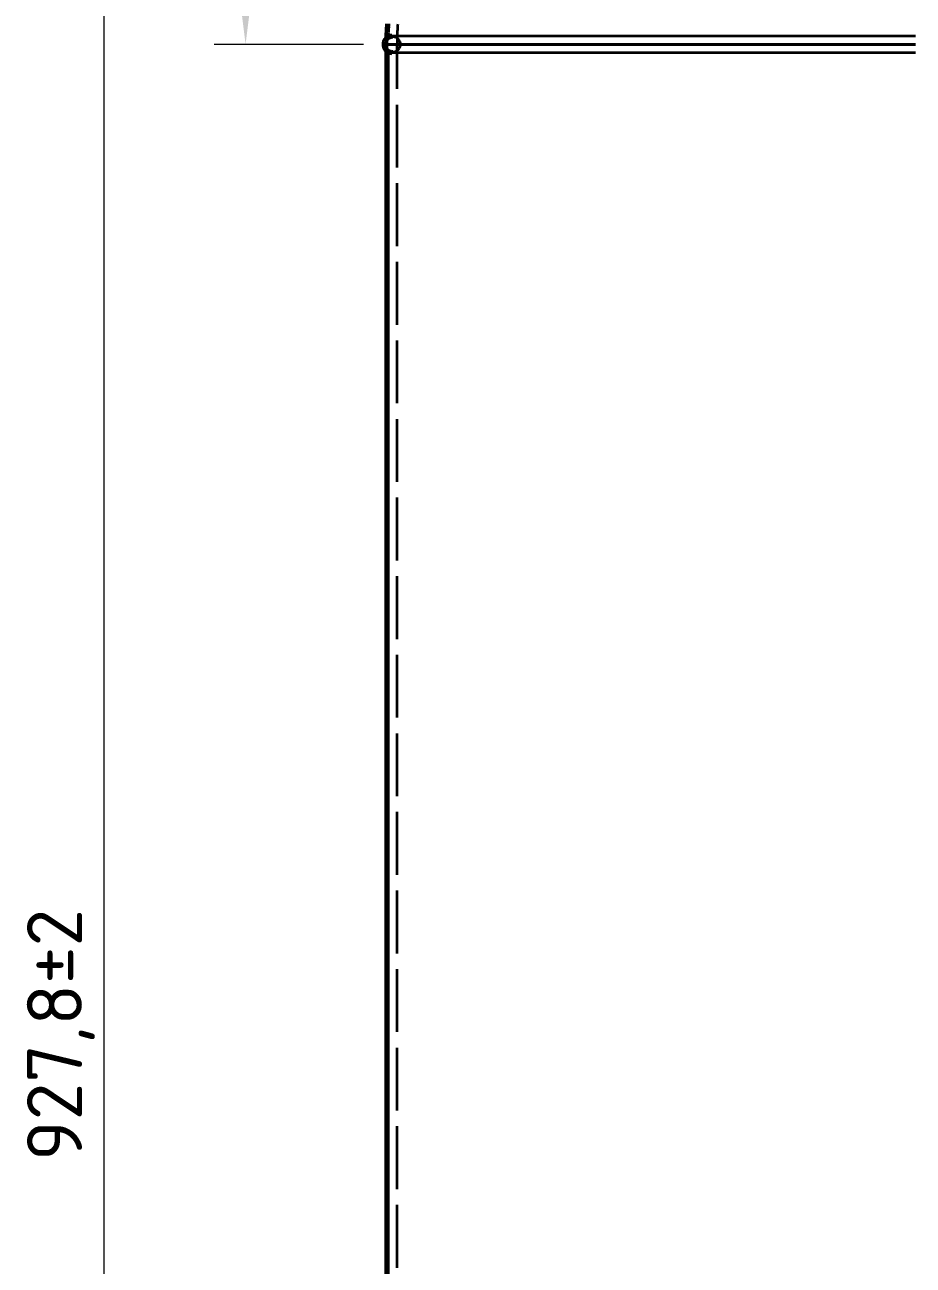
# Model space of a CAD drawing. Header units: millimetres. Extents: x 0 to 594, y 0 to 420.
# Drawn here: x 60.7 to 117.2, y 230.3 to 309.3 of the extents above; entities that cross this region are included whole.
import ezdxf

# ---------------------------------------------------------------- set-up
doc = ezdxf.new("R2010")
doc.units = ezdxf.units.MM
doc.linetypes.add('IRAM-E-TRAZOS', pattern=[5, 4, -1])
for name, color, linetype, lineweight in [('01-VISIBLE', 7, 'CONTINUOUS', 70), ('02-OCULTA', 4, 'IRAM-E-TRAZOS', 35), ('04-COTA', 3, 'CONTINUOUS', 18)]:
    doc.layers.add(name, color=color, linetype=linetype, lineweight=lineweight)
doc.styles.add('ISO3098', font='isocpeur.ttf')
doc.dimstyles.new('FLAMA-IRAM', dxfattribs={"dimtxt": 3.5, "dimasz": 3.5, "dimexe": 2, "dimexo": 1.5, "dimgap": 1, "dimtad": 1, "dimdec": 1, "dimtxsty": 'ISO3098', "dimblk": 'IRAM_FLECHA', "dimblk1": 'IRAM_FLECHA', "dimblk2": 'IRAM_FLECHA', "dimcen": 2.5, "dimclrd": 3, "dimclre": 3, "dimclrt": 3, "dimazin": 3, "dimtfac": 1, "dimtmove": 0, "dimatfit": 3, "dimlwd": 18, "dimlwe": 18})

# ---------------------------------------------------------------- blocks, each defined once
blk = doc.blocks.new('IRAM_FLECHA')
blk.add_solid([(0, 0), (-1, 0.125), (-1, -0.125)])

msp = doc.modelspace()

# ---------------------------------------------------------------- linework, layer by layer
at = {"layer": '01-VISIBLE'}
msp.add_line((83.75, 175.584), (83.75, 307.624), dxfattribs=at)
for points in [[(83.755, 308.428), (83.758, 308.518), (83.761, 308.609), (83.765, 308.7), (83.769, 308.79), (83.774, 308.881), (83.779, 308.971), (83.785, 309.062), (83.792, 309.152), (83.799, 309.243), (83.807, 309.333)], [(84.07, 308.536), (83.99, 308.53), (83.912, 308.511), (83.838, 308.48), (83.769, 308.438), (83.708, 308.386), (83.656, 308.325), (83.614, 308.256), (83.583, 308.182), (83.564, 308.104), (83.558, 308.024)], [(83.558, 308.024), (83.564, 307.944), (83.583, 307.866), (83.614, 307.791), (83.656, 307.723), (83.708, 307.662), (83.769, 307.61), (83.838, 307.568), (83.912, 307.537), (83.99, 307.518), (84.07, 307.512)]]:
    msp.add_lwpolyline(points, dxfattribs=at)
at = {"layer": '02-OCULTA'}
for p, q in [((83.75, 307.624), (83.75, 308.024)), ((84.39, 175.184), (84.39, 308.024))]:
    msp.add_line(p, q, dxfattribs=at)
for points in [[(84.433, 309.317), (84.424, 309.225), (84.417, 309.133), (84.411, 309.041), (84.406, 308.948), (84.402, 308.856), (84.399, 308.764), (84.396, 308.671), (84.395, 308.579), (84.393, 308.486), (84.392, 308.394), (84.392, 308.301), (84.391, 308.209), (84.391, 308.116), (84.39, 308.024)], [(83.75, 308.024), (83.75, 308.091), (83.75, 308.158), (83.751, 308.226), (83.752, 308.293), (83.753, 308.36), (83.755, 308.428)], [(117.35, 308.024), (117.175, 308.024), (117, 308.024), (116.825, 308.024), (116.65, 308.024), (116.475, 308.024), (116.3, 308.024), (116.125, 308.024), (115.95, 308.024), (115.775, 308.024), (115.6, 308.024), (115.425, 308.024), (115.25, 308.024), (115.075, 308.024), (114.9, 308.024), (114.725, 308.024), (114.55, 308.024), (114.375, 308.024), (114.2, 308.024), (114.025, 308.024), (113.85, 308.024), (113.675, 308.024), (113.5, 308.024), (113.325, 308.024), (113.15, 308.024), (112.975, 308.024), (112.8, 308.024), (112.625, 308.024), (112.45, 308.024), (112.275, 308.024), (112.1, 308.024), (111.925, 308.024), (111.75, 308.024), (111.575, 308.024), (111.4, 308.024), (111.225, 308.024), (111.05, 308.024), (110.875, 308.024), (110.7, 308.024), (110.525, 308.024), (110.35, 308.024), (110.175, 308.024), (110, 308.024), (109.825, 308.024), (109.65, 308.024), (109.475, 308.024), (109.3, 308.024), (109.125, 308.024), (108.95, 308.024), (108.775, 308.024), (108.6, 308.024), (108.425, 308.024), (108.25, 308.024), (108.075, 308.024), (107.9, 308.024), (107.725, 308.024), (107.55, 308.024), (107.375, 308.024), (107.2, 308.024), (107.025, 308.024), (106.85, 308.024), (106.675, 308.024), (106.5, 308.024), (106.325, 308.024), (106.15, 308.024), (105.975, 308.024), (105.8, 308.024), (105.625, 308.024), (105.45, 308.024), (105.275, 308.024), (105.1, 308.024), (104.925, 308.024), (104.75, 308.024), (104.575, 308.024), (104.4, 308.024), (104.225, 308.024), (104.05, 308.024), (103.875, 308.024), (103.7, 308.024), (103.525, 308.024), (103.35, 308.024), (103.175, 308.024), (103, 308.024), (102.825, 308.024), (102.65, 308.024), (102.475, 308.024), (102.3, 308.024), (102.125, 308.024), (101.95, 308.024), (101.775, 308.024), (101.6, 308.024), (101.425, 308.024), (101.25, 308.024), (101.075, 308.024), (100.9, 308.024), (100.725, 308.024), (100.55, 308.024), (100.375, 308.024), (100.2, 308.024), (100.025, 308.024), (99.85, 308.024), (99.675, 308.024), (99.5, 308.024), (99.325, 308.024), (99.15, 308.024), (98.975, 308.024), (98.8, 308.024), (98.625, 308.024), (98.45, 308.024), (98.275, 308.024), (98.1, 308.024), (97.925, 308.024), (97.75, 308.024), (97.575, 308.024), (97.4, 308.024), (97.225, 308.024), (97.05, 308.024), (96.875, 308.024), (96.7, 308.024), (96.525, 308.024), (96.35, 308.024), (96.175, 308.024), (96, 308.024), (95.825, 308.024), (95.65, 308.024), (95.475, 308.024), (95.3, 308.024), (95.125, 308.024), (94.95, 308.024), (94.775, 308.024), (94.6, 308.024), (94.425, 308.024), (94.25, 308.024), (94.075, 308.024), (93.9, 308.024), (93.725, 308.024), (93.55, 308.024), (93.375, 308.024), (93.2, 308.024), (93.025, 308.024), (92.85, 308.024), (92.675, 308.024), (92.5, 308.024), (92.325, 308.024), (92.15, 308.024), (91.975, 308.024), (91.8, 308.024), (91.625, 308.024), (91.45, 308.024), (91.275, 308.024), (91.1, 308.024), (90.925, 308.024), (90.75, 308.024), (90.575, 308.024), (90.4, 308.024), (90.225, 308.024), (90.05, 308.024), (89.875, 308.024), (89.7, 308.024), (89.525, 308.024), (89.35, 308.024), (89.175, 308.024), (89, 308.024), (88.825, 308.024), (88.65, 308.024), (88.475, 308.024), (88.3, 308.024), (88.125, 308.024), (87.95, 308.024), (87.775, 308.024), (87.6, 308.024), (87.425, 308.024), (87.25, 308.024), (87.075, 308.024), (86.9, 308.024), (86.725, 308.024), (86.55, 308.024), (86.375, 308.024), (86.2, 308.024), (86.025, 308.024), (85.85, 308.024), (85.675, 308.024), (85.5, 308.024), (85.325, 308.024), (85.15, 308.024), (84.975, 308.024), (84.8, 308.024), (84.625, 308.024), (84.45, 308.024), (84.275, 308.024), (84.1, 308.024), (83.925, 308.024), (83.75, 308.024)], [(83.75, 308.024), (83.925, 308.024), (84.1, 308.024), (84.275, 308.024), (84.45, 308.024), (84.625, 308.024), (84.8, 308.024), (84.975, 308.024), (85.15, 308.024), (85.325, 308.024), (85.5, 308.024), (85.675, 308.024), (85.85, 308.024), (86.025, 308.024), (86.2, 308.024), (86.375, 308.024), (86.55, 308.024), (86.725, 308.024), (86.9, 308.024), (87.075, 308.024), (87.25, 308.024), (87.425, 308.024), (87.6, 308.024), (87.775, 308.024), (87.95, 308.024), (88.125, 308.024), (88.3, 308.024), (88.475, 308.024), (88.65, 308.024), (88.825, 308.024), (89, 308.024), (89.175, 308.024), (89.35, 308.024), (89.525, 308.024), (89.7, 308.024), (89.875, 308.024), (90.05, 308.024), (90.225, 308.024), (90.4, 308.024), (90.575, 308.024), (90.75, 308.024), (90.925, 308.024), (91.1, 308.024), (91.275, 308.024), (91.45, 308.024), (91.625, 308.024), (91.8, 308.024), (91.975, 308.024), (92.15, 308.024), (92.325, 308.024), (92.5, 308.024), (92.675, 308.024), (92.85, 308.024), (93.025, 308.024), (93.2, 308.024), (93.375, 308.024), (93.55, 308.024), (93.725, 308.024), (93.9, 308.024), (94.075, 308.024), (94.25, 308.024), (94.425, 308.024), (94.6, 308.024), (94.775, 308.024), (94.95, 308.024), (95.125, 308.024), (95.3, 308.024), (95.475, 308.024), (95.65, 308.024), (95.825, 308.024), (96, 308.024), (96.175, 308.024), (96.35, 308.024), (96.525, 308.024), (96.7, 308.024), (96.875, 308.024), (97.05, 308.024), (97.225, 308.024), (97.4, 308.024), (97.575, 308.024), (97.75, 308.024), (97.925, 308.024), (98.1, 308.024), (98.275, 308.024), (98.45, 308.024), (98.625, 308.024), (98.8, 308.024), (98.975, 308.024), (99.15, 308.024), (99.325, 308.024), (99.5, 308.024), (99.675, 308.024), (99.85, 308.024), (100.025, 308.024), (100.2, 308.024), (100.375, 308.024), (100.55, 308.024), (100.725, 308.024), (100.9, 308.024), (101.075, 308.024), (101.25, 308.024), (101.425, 308.024), (101.6, 308.024), (101.775, 308.024), (101.95, 308.024), (102.125, 308.024), (102.3, 308.024), (102.475, 308.024), (102.65, 308.024), (102.825, 308.024), (103, 308.024), (103.175, 308.024), (103.35, 308.024), (103.525, 308.024), (103.7, 308.024), (103.875, 308.024), (104.05, 308.024), (104.225, 308.024), (104.4, 308.024), (104.575, 308.024), (104.75, 308.024), (104.925, 308.024), (105.1, 308.024), (105.275, 308.024), (105.45, 308.024), (105.625, 308.024), (105.8, 308.024), (105.975, 308.024), (106.15, 308.024), (106.325, 308.024), (106.5, 308.024), (106.675, 308.024), (106.85, 308.024), (107.025, 308.024), (107.2, 308.024), (107.375, 308.024), (107.55, 308.024), (107.725, 308.024), (107.9, 308.024), (108.075, 308.024), (108.25, 308.024), (108.425, 308.024), (108.6, 308.024), (108.775, 308.024), (108.95, 308.024), (109.125, 308.024), (109.3, 308.024), (109.475, 308.024), (109.65, 308.024), (109.825, 308.024), (110, 308.024), (110.175, 308.024), (110.35, 308.024), (110.525, 308.024), (110.7, 308.024), (110.875, 308.024), (111.05, 308.024), (111.225, 308.024), (111.4, 308.024), (111.575, 308.024), (111.75, 308.024), (111.925, 308.024), (112.1, 308.024), (112.275, 308.024), (112.45, 308.024), (112.625, 308.024), (112.8, 308.024), (112.975, 308.024), (113.15, 308.024), (113.325, 308.024), (113.5, 308.024), (113.675, 308.024), (113.85, 308.024), (114.025, 308.024), (114.2, 308.024), (114.375, 308.024), (114.55, 308.024), (114.725, 308.024), (114.9, 308.024), (115.075, 308.024), (115.25, 308.024), (115.425, 308.024), (115.6, 308.024), (115.775, 308.024), (115.95, 308.024), (116.125, 308.024), (116.3, 308.024), (116.475, 308.024), (116.65, 308.024), (116.825, 308.024), (117, 308.024), (117.175, 308.024), (117.35, 308.024)], [(117.35, 308.024), (117.175, 308.024), (117, 308.024), (116.825, 308.024), (116.65, 308.024), (116.475, 308.024), (116.3, 308.024), (116.125, 308.024), (115.95, 308.024), (115.775, 308.024), (115.6, 308.024), (115.425, 308.024), (115.25, 308.024), (115.075, 308.024), (114.9, 308.024), (114.725, 308.024), (114.55, 308.024), (114.375, 308.024), (114.2, 308.024), (114.025, 308.024), (113.85, 308.024), (113.675, 308.024), (113.5, 308.024), (113.325, 308.024), (113.15, 308.024), (112.975, 308.024), (112.8, 308.024), (112.625, 308.024), (112.45, 308.024), (112.275, 308.024), (112.1, 308.024), (111.925, 308.024), (111.75, 308.024), (111.575, 308.024), (111.4, 308.024), (111.225, 308.024), (111.05, 308.024), (110.875, 308.024), (110.7, 308.024), (110.525, 308.024), (110.35, 308.024), (110.175, 308.024), (110, 308.024), (109.825, 308.024), (109.65, 308.024), (109.475, 308.024), (109.3, 308.024), (109.125, 308.024), (108.95, 308.024), (108.775, 308.024), (108.6, 308.024), (108.425, 308.024), (108.25, 308.024), (108.075, 308.024), (107.9, 308.024), (107.725, 308.024), (107.55, 308.024), (107.375, 308.024), (107.2, 308.024), (107.025, 308.024), (106.85, 308.024), (106.675, 308.024), (106.5, 308.024), (106.325, 308.024), (106.15, 308.024), (105.975, 308.024), (105.8, 308.024), (105.625, 308.024), (105.45, 308.024), (105.275, 308.024), (105.1, 308.024), (104.925, 308.024), (104.75, 308.024), (104.575, 308.024), (104.4, 308.024), (104.225, 308.024), (104.05, 308.024), (103.875, 308.024), (103.7, 308.024), (103.525, 308.024), (103.35, 308.024), (103.175, 308.024), (103, 308.024), (102.825, 308.024), (102.65, 308.024), (102.475, 308.024), (102.3, 308.024), (102.125, 308.024), (101.95, 308.024), (101.775, 308.024), (101.6, 308.024), (101.425, 308.024), (101.25, 308.024), (101.075, 308.024), (100.9, 308.024), (100.725, 308.024), (100.55, 308.024), (100.375, 308.024), (100.2, 308.024), (100.025, 308.024), (99.85, 308.024), (99.675, 308.024), (99.5, 308.024), (99.325, 308.024), (99.15, 308.024), (98.975, 308.024), (98.8, 308.024), (98.625, 308.024), (98.45, 308.024), (98.275, 308.024), (98.1, 308.024), (97.925, 308.024), (97.75, 308.024), (97.575, 308.024), (97.4, 308.024), (97.225, 308.024), (97.05, 308.024), (96.875, 308.024), (96.7, 308.024), (96.525, 308.024), (96.35, 308.024), (96.175, 308.024), (96, 308.024), (95.825, 308.024), (95.65, 308.024), (95.475, 308.024), (95.3, 308.024), (95.125, 308.024), (94.95, 308.024), (94.775, 308.024), (94.6, 308.024), (94.425, 308.024), (94.25, 308.024), (94.075, 308.024), (93.9, 308.024), (93.725, 308.024), (93.55, 308.024), (93.375, 308.024), (93.2, 308.024), (93.025, 308.024), (92.85, 308.024), (92.675, 308.024), (92.5, 308.024), (92.325, 308.024), (92.15, 308.024), (91.975, 308.024), (91.8, 308.024), (91.625, 308.024), (91.45, 308.024), (91.275, 308.024), (91.1, 308.024), (90.925, 308.024), (90.75, 308.024), (90.575, 308.024), (90.4, 308.024), (90.225, 308.024), (90.05, 308.024), (89.875, 308.024), (89.7, 308.024), (89.525, 308.024), (89.35, 308.024), (89.175, 308.024), (89, 308.024), (88.825, 308.024), (88.65, 308.024), (88.475, 308.024), (88.3, 308.024), (88.125, 308.024), (87.95, 308.024), (87.775, 308.024), (87.6, 308.024), (87.425, 308.024), (87.25, 308.024), (87.075, 308.024), (86.9, 308.024), (86.725, 308.024), (86.55, 308.024), (86.375, 308.024), (86.2, 308.024), (86.025, 308.024), (85.85, 308.024), (85.675, 308.024), (85.5, 308.024), (85.325, 308.024), (85.15, 308.024), (84.975, 308.024), (84.8, 308.024), (84.625, 308.024), (84.45, 308.024), (84.275, 308.024), (84.1, 308.024), (83.925, 308.024), (83.75, 308.024)], [(83.75, 308.024), (83.925, 308.024), (84.1, 308.024), (84.275, 308.024), (84.45, 308.024), (84.625, 308.024), (84.8, 308.024), (84.975, 308.024), (85.15, 308.024), (85.325, 308.024), (85.5, 308.024), (85.675, 308.024), (85.85, 308.024), (86.025, 308.024), (86.2, 308.024), (86.375, 308.024), (86.55, 308.024), (86.725, 308.024), (86.9, 308.024), (87.075, 308.024), (87.25, 308.024), (87.425, 308.024), (87.6, 308.024), (87.775, 308.024), (87.95, 308.024), (88.125, 308.024), (88.3, 308.024), (88.475, 308.024), (88.65, 308.024), (88.825, 308.024), (89, 308.024), (89.175, 308.024), (89.35, 308.024), (89.525, 308.024), (89.7, 308.024), (89.875, 308.024), (90.05, 308.024), (90.225, 308.024), (90.4, 308.024), (90.575, 308.024), (90.75, 308.024), (90.925, 308.024), (91.1, 308.024), (91.275, 308.024), (91.45, 308.024), (91.625, 308.024), (91.8, 308.024), (91.975, 308.024), (92.15, 308.024), (92.325, 308.024), (92.5, 308.024), (92.675, 308.024), (92.85, 308.024), (93.025, 308.024), (93.2, 308.024), (93.375, 308.024), (93.55, 308.024), (93.725, 308.024), (93.9, 308.024), (94.075, 308.024), (94.25, 308.024), (94.425, 308.024), (94.6, 308.024), (94.775, 308.024), (94.95, 308.024), (95.125, 308.024), (95.3, 308.024), (95.475, 308.024), (95.65, 308.024), (95.825, 308.024), (96, 308.024), (96.175, 308.024), (96.35, 308.024), (96.525, 308.024), (96.7, 308.024), (96.875, 308.024), (97.05, 308.024), (97.225, 308.024), (97.4, 308.024), (97.575, 308.024), (97.75, 308.024), (97.925, 308.024), (98.1, 308.024), (98.275, 308.024), (98.45, 308.024), (98.625, 308.024), (98.8, 308.024), (98.975, 308.024), (99.15, 308.024), (99.325, 308.024), (99.5, 308.024), (99.675, 308.024), (99.85, 308.024), (100.025, 308.024), (100.2, 308.024), (100.375, 308.024), (100.55, 308.024), (100.725, 308.024), (100.9, 308.024), (101.075, 308.024), (101.25, 308.024), (101.425, 308.024), (101.6, 308.024), (101.775, 308.024), (101.95, 308.024), (102.125, 308.024), (102.3, 308.024), (102.475, 308.024), (102.65, 308.024), (102.825, 308.024), (103, 308.024), (103.175, 308.024), (103.35, 308.024), (103.525, 308.024), (103.7, 308.024), (103.875, 308.024), (104.05, 308.024), (104.225, 308.024), (104.4, 308.024), (104.575, 308.024), (104.75, 308.024), (104.925, 308.024), (105.1, 308.024), (105.275, 308.024), (105.45, 308.024), (105.625, 308.024), (105.8, 308.024), (105.975, 308.024), (106.15, 308.024), (106.325, 308.024), (106.5, 308.024), (106.675, 308.024), (106.85, 308.024), (107.025, 308.024), (107.2, 308.024), (107.375, 308.024), (107.55, 308.024), (107.725, 308.024), (107.9, 308.024), (108.075, 308.024), (108.25, 308.024), (108.425, 308.024), (108.6, 308.024), (108.775, 308.024), (108.95, 308.024), (109.125, 308.024), (109.3, 308.024), (109.475, 308.024), (109.65, 308.024), (109.825, 308.024), (110, 308.024), (110.175, 308.024), (110.35, 308.024), (110.525, 308.024), (110.7, 308.024), (110.875, 308.024), (111.05, 308.024), (111.225, 308.024), (111.4, 308.024), (111.575, 308.024), (111.75, 308.024), (111.925, 308.024), (112.1, 308.024), (112.275, 308.024), (112.45, 308.024), (112.625, 308.024), (112.8, 308.024), (112.975, 308.024), (113.15, 308.024), (113.325, 308.024), (113.5, 308.024), (113.675, 308.024), (113.85, 308.024), (114.025, 308.024), (114.2, 308.024), (114.375, 308.024), (114.55, 308.024), (114.725, 308.024), (114.9, 308.024), (115.075, 308.024), (115.25, 308.024), (115.425, 308.024), (115.6, 308.024), (115.775, 308.024), (115.95, 308.024), (116.125, 308.024), (116.3, 308.024), (116.475, 308.024), (116.65, 308.024), (116.825, 308.024), (117, 308.024), (117.175, 308.024), (117.35, 308.024)], [(117.363, 308.536), (117.189, 308.536), (117.016, 308.536), (116.843, 308.536), (116.669, 308.536), (116.496, 308.536), (116.322, 308.536), (116.149, 308.536), (115.976, 308.536), (115.802, 308.536), (115.629, 308.536), (115.455, 308.536), (115.282, 308.536), (115.109, 308.536), (114.935, 308.536), (114.762, 308.536), (114.588, 308.536), (114.415, 308.536), (114.242, 308.536), (114.068, 308.536), (113.895, 308.536), (113.721, 308.536), (113.548, 308.536), (113.375, 308.536), (113.201, 308.536), (113.028, 308.536), (112.854, 308.536), (112.681, 308.536), (112.508, 308.536), (112.334, 308.536), (112.161, 308.536), (111.987, 308.536), (111.814, 308.536), (111.641, 308.536), (111.467, 308.536), (111.294, 308.536), (111.12, 308.536), (110.947, 308.536), (110.774, 308.536), (110.6, 308.536), (110.427, 308.536), (110.253, 308.536), (110.08, 308.536), (109.907, 308.536), (109.733, 308.536), (109.56, 308.536), (109.386, 308.536), (109.213, 308.536), (109.04, 308.536), (108.866, 308.536), (108.693, 308.536), (108.519, 308.536), (108.346, 308.536), (108.173, 308.536), (107.999, 308.536), (107.826, 308.536), (107.652, 308.536), (107.479, 308.536), (107.306, 308.536), (107.132, 308.536), (106.959, 308.536), (106.785, 308.536), (106.612, 308.536), (106.439, 308.536), (106.265, 308.536), (106.092, 308.536), (105.918, 308.536), (105.745, 308.536), (105.572, 308.536), (105.398, 308.536), (105.225, 308.536), (105.051, 308.536), (104.878, 308.536), (104.705, 308.536), (104.531, 308.536), (104.358, 308.536), (104.184, 308.536), (104.011, 308.536), (103.838, 308.536), (103.664, 308.536), (103.491, 308.536), (103.317, 308.536), (103.144, 308.536), (102.971, 308.536), (102.797, 308.536), (102.624, 308.536), (102.45, 308.536), (102.277, 308.536), (102.104, 308.536), (101.93, 308.536), (101.757, 308.536), (101.583, 308.536), (101.41, 308.536), (101.237, 308.536), (101.063, 308.536), (100.89, 308.536), (100.716, 308.536), (100.543, 308.536), (100.37, 308.536), (100.196, 308.536), (100.023, 308.536), (99.849, 308.536), (99.676, 308.536), (99.503, 308.536), (99.329, 308.536), (99.156, 308.536), (98.982, 308.536), (98.809, 308.536), (98.636, 308.536), (98.462, 308.536), (98.289, 308.536), (98.115, 308.536), (97.942, 308.536), (97.769, 308.536), (97.595, 308.536), (97.422, 308.536), (97.248, 308.536), (97.075, 308.536), (96.902, 308.536), (96.728, 308.536), (96.555, 308.536), (96.381, 308.536), (96.208, 308.536), (96.035, 308.536), (95.861, 308.536), (95.688, 308.536), (95.514, 308.536), (95.341, 308.536), (95.168, 308.536), (94.994, 308.536), (94.821, 308.536), (94.647, 308.536), (94.474, 308.536), (94.301, 308.536), (94.127, 308.536), (93.954, 308.536), (93.78, 308.536), (93.607, 308.536), (93.434, 308.536), (93.26, 308.536), (93.087, 308.536), (92.913, 308.536), (92.74, 308.536), (92.567, 308.536), (92.393, 308.536), (92.22, 308.536), (92.046, 308.536), (91.873, 308.536), (91.7, 308.536), (91.526, 308.536), (91.353, 308.536), (91.179, 308.536), (91.006, 308.536), (90.833, 308.536), (90.659, 308.536), (90.486, 308.536), (90.312, 308.536), (90.139, 308.536), (89.966, 308.536), (89.792, 308.536), (89.619, 308.536), (89.445, 308.536), (89.272, 308.536), (89.099, 308.536), (88.925, 308.536), (88.752, 308.536), (88.578, 308.536), (88.405, 308.536), (88.232, 308.536), (88.058, 308.536), (87.885, 308.536), (87.711, 308.536), (87.538, 308.536), (87.365, 308.536), (87.191, 308.536), (87.018, 308.536), (86.844, 308.536), (86.671, 308.536), (86.498, 308.536), (86.324, 308.536), (86.151, 308.536), (85.977, 308.536), (85.804, 308.536), (85.631, 308.536), (85.457, 308.536), (85.284, 308.536), (85.11, 308.536), (84.937, 308.536), (84.764, 308.536), (84.59, 308.536), (84.417, 308.536), (84.243, 308.536), (84.07, 308.536)], [(117.363, 308.536), (117.189, 308.536), (117.016, 308.536), (116.843, 308.536), (116.669, 308.536), (116.496, 308.536), (116.322, 308.536), (116.149, 308.536), (115.976, 308.536), (115.802, 308.536), (115.629, 308.536), (115.455, 308.536), (115.282, 308.536), (115.109, 308.536), (114.935, 308.536), (114.762, 308.536), (114.588, 308.536), (114.415, 308.536), (114.242, 308.536), (114.068, 308.536), (113.895, 308.536), (113.721, 308.536), (113.548, 308.536), (113.375, 308.536), (113.201, 308.536), (113.028, 308.536), (112.854, 308.536), (112.681, 308.536), (112.508, 308.536), (112.334, 308.536), (112.161, 308.536), (111.987, 308.536), (111.814, 308.536), (111.641, 308.536), (111.467, 308.536), (111.294, 308.536), (111.12, 308.536), (110.947, 308.536), (110.774, 308.536), (110.6, 308.536), (110.427, 308.536), (110.253, 308.536), (110.08, 308.536), (109.907, 308.536), (109.733, 308.536), (109.56, 308.536), (109.386, 308.536), (109.213, 308.536), (109.04, 308.536), (108.866, 308.536), (108.693, 308.536), (108.519, 308.536), (108.346, 308.536), (108.173, 308.536), (107.999, 308.536), (107.826, 308.536), (107.652, 308.536), (107.479, 308.536), (107.306, 308.536), (107.132, 308.536), (106.959, 308.536), (106.785, 308.536), (106.612, 308.536), (106.439, 308.536), (106.265, 308.536), (106.092, 308.536), (105.918, 308.536), (105.745, 308.536), (105.572, 308.536), (105.398, 308.536), (105.225, 308.536), (105.051, 308.536), (104.878, 308.536), (104.705, 308.536), (104.531, 308.536), (104.358, 308.536), (104.184, 308.536), (104.011, 308.536), (103.838, 308.536), (103.664, 308.536), (103.491, 308.536), (103.317, 308.536), (103.144, 308.536), (102.971, 308.536), (102.797, 308.536), (102.624, 308.536), (102.45, 308.536), (102.277, 308.536), (102.104, 308.536), (101.93, 308.536), (101.757, 308.536), (101.583, 308.536), (101.41, 308.536), (101.237, 308.536), (101.063, 308.536), (100.89, 308.536), (100.716, 308.536), (100.543, 308.536), (100.37, 308.536), (100.196, 308.536), (100.023, 308.536), (99.849, 308.536), (99.676, 308.536), (99.503, 308.536), (99.329, 308.536), (99.156, 308.536), (98.982, 308.536), (98.809, 308.536), (98.636, 308.536), (98.462, 308.536), (98.289, 308.536), (98.115, 308.536), (97.942, 308.536), (97.769, 308.536), (97.595, 308.536), (97.422, 308.536), (97.248, 308.536), (97.075, 308.536), (96.902, 308.536), (96.728, 308.536), (96.555, 308.536), (96.381, 308.536), (96.208, 308.536), (96.035, 308.536), (95.861, 308.536), (95.688, 308.536), (95.514, 308.536), (95.341, 308.536), (95.168, 308.536), (94.994, 308.536), (94.821, 308.536), (94.647, 308.536), (94.474, 308.536), (94.301, 308.536), (94.127, 308.536), (93.954, 308.536), (93.78, 308.536), (93.607, 308.536), (93.434, 308.536), (93.26, 308.536), (93.087, 308.536), (92.913, 308.536), (92.74, 308.536), (92.567, 308.536), (92.393, 308.536), (92.22, 308.536), (92.046, 308.536), (91.873, 308.536), (91.7, 308.536), (91.526, 308.536), (91.353, 308.536), (91.179, 308.536), (91.006, 308.536), (90.833, 308.536), (90.659, 308.536), (90.486, 308.536), (90.312, 308.536), (90.139, 308.536), (89.966, 308.536), (89.792, 308.536), (89.619, 308.536), (89.445, 308.536), (89.272, 308.536), (89.099, 308.536), (88.925, 308.536), (88.752, 308.536), (88.578, 308.536), (88.405, 308.536), (88.232, 308.536), (88.058, 308.536), (87.885, 308.536), (87.711, 308.536), (87.538, 308.536), (87.365, 308.536), (87.191, 308.536), (87.018, 308.536), (86.844, 308.536), (86.671, 308.536), (86.498, 308.536), (86.324, 308.536), (86.151, 308.536), (85.977, 308.536), (85.804, 308.536), (85.631, 308.536), (85.457, 308.536), (85.284, 308.536), (85.11, 308.536), (84.937, 308.536), (84.764, 308.536), (84.59, 308.536), (84.417, 308.536), (84.243, 308.536), (84.07, 308.536)], [(84.07, 308.536), (84.15, 308.53), (84.228, 308.511), (84.302, 308.48), (84.371, 308.438), (84.432, 308.386), (84.484, 308.325), (84.526, 308.256), (84.557, 308.182), (84.576, 308.104), (84.582, 308.024), (84.576, 307.944), (84.557, 307.866), (84.526, 307.791), (84.484, 307.723), (84.432, 307.662), (84.371, 307.61), (84.302, 307.568), (84.228, 307.537), (84.15, 307.518), (84.07, 307.512)], [(117.376, 308.024), (117.204, 308.024), (117.032, 308.024), (116.86, 308.024), (116.688, 308.024), (116.517, 308.024), (116.345, 308.024), (116.173, 308.024), (116.001, 308.024), (115.829, 308.024), (115.658, 308.024), (115.486, 308.024), (115.314, 308.024), (115.142, 308.024), (114.97, 308.024), (114.799, 308.024), (114.627, 308.024), (114.455, 308.024), (114.283, 308.024), (114.111, 308.024), (113.94, 308.024), (113.768, 308.024), (113.596, 308.024), (113.424, 308.024), (113.252, 308.024), (113.081, 308.024), (112.909, 308.024), (112.737, 308.024), (112.565, 308.024), (112.393, 308.024), (112.222, 308.024), (112.05, 308.024), (111.878, 308.024), (111.706, 308.024), (111.534, 308.024), (111.363, 308.024), (111.191, 308.024), (111.019, 308.024), (110.847, 308.024), (110.675, 308.024), (110.504, 308.024), (110.332, 308.024), (110.16, 308.024), (109.988, 308.024), (109.816, 308.024), (109.645, 308.024), (109.473, 308.024), (109.301, 308.024), (109.129, 308.024), (108.957, 308.024), (108.786, 308.024), (108.614, 308.024), (108.442, 308.024), (108.27, 308.024), (108.098, 308.024), (107.927, 308.024), (107.755, 308.024), (107.583, 308.024), (107.411, 308.024), (107.239, 308.024), (107.068, 308.024), (106.896, 308.024), (106.724, 308.024), (106.552, 308.024), (106.38, 308.024), (106.209, 308.024), (106.037, 308.024), (105.865, 308.024), (105.693, 308.024), (105.521, 308.024), (105.35, 308.024), (105.178, 308.024), (105.006, 308.024), (104.834, 308.024), (104.662, 308.024), (104.491, 308.024), (104.319, 308.024), (104.147, 308.024), (103.975, 308.024), (103.803, 308.024), (103.632, 308.024), (103.46, 308.024), (103.288, 308.024), (103.116, 308.024), (102.944, 308.024), (102.773, 308.024), (102.601, 308.024), (102.429, 308.024), (102.257, 308.024), (102.085, 308.024), (101.914, 308.024), (101.742, 308.024), (101.57, 308.024), (101.398, 308.024), (101.226, 308.024), (101.055, 308.024), (100.883, 308.024), (100.711, 308.024), (100.539, 308.024), (100.367, 308.024), (100.196, 308.024), (100.024, 308.024), (99.852, 308.024), (99.68, 308.024), (99.508, 308.024), (99.337, 308.024), (99.165, 308.024), (98.993, 308.024), (98.821, 308.024), (98.649, 308.024), (98.478, 308.024), (98.306, 308.024), (98.134, 308.024), (97.962, 308.024), (97.79, 308.024), (97.619, 308.024), (97.447, 308.024), (97.275, 308.024), (97.103, 308.024), (96.931, 308.024), (96.76, 308.024), (96.588, 308.024), (96.416, 308.024), (96.244, 308.024), (96.072, 308.024), (95.901, 308.024), (95.729, 308.024), (95.557, 308.024), (95.385, 308.024), (95.213, 308.024), (95.042, 308.024), (94.87, 308.024), (94.698, 308.024), (94.526, 308.024), (94.354, 308.024), (94.183, 308.024), (94.011, 308.024), (93.839, 308.024), (93.667, 308.024), (93.495, 308.024), (93.324, 308.024), (93.152, 308.024), (92.98, 308.024), (92.808, 308.024), (92.636, 308.024), (92.465, 308.024), (92.293, 308.024), (92.121, 308.024), (91.949, 308.024), (91.777, 308.024), (91.606, 308.024), (91.434, 308.024), (91.262, 308.024), (91.09, 308.024), (90.918, 308.024), (90.747, 308.024), (90.575, 308.024), (90.403, 308.024), (90.231, 308.024), (90.059, 308.024), (89.888, 308.024), (89.716, 308.024), (89.544, 308.024), (89.372, 308.024), (89.2, 308.024), (89.029, 308.024), (88.857, 308.024), (88.685, 308.024), (88.513, 308.024), (88.341, 308.024), (88.17, 308.024), (87.998, 308.024), (87.826, 308.024), (87.654, 308.024), (87.482, 308.024), (87.311, 308.024), (87.139, 308.024), (86.967, 308.024), (86.795, 308.024), (86.623, 308.024), (86.452, 308.024), (86.28, 308.024), (86.108, 308.024), (85.936, 308.024), (85.764, 308.024), (85.593, 308.024), (85.421, 308.024), (85.249, 308.024), (85.077, 308.024), (84.905, 308.024), (84.734, 308.024), (84.562, 308.024), (84.39, 308.024)], [(84.39, 308.024), (84.562, 308.024), (84.734, 308.024), (84.905, 308.024), (85.077, 308.024), (85.249, 308.024), (85.421, 308.024), (85.593, 308.024), (85.764, 308.024), (85.936, 308.024), (86.108, 308.024), (86.28, 308.024), (86.452, 308.024), (86.623, 308.024), (86.795, 308.024), (86.967, 308.024), (87.139, 308.024), (87.311, 308.024), (87.482, 308.024), (87.654, 308.024), (87.826, 308.024), (87.998, 308.024), (88.17, 308.024), (88.341, 308.024), (88.513, 308.024), (88.685, 308.024), (88.857, 308.024), (89.029, 308.024), (89.2, 308.024), (89.372, 308.024), (89.544, 308.024), (89.716, 308.024), (89.888, 308.024), (90.059, 308.024), (90.231, 308.024), (90.403, 308.024), (90.575, 308.024), (90.747, 308.024), (90.918, 308.024), (91.09, 308.024), (91.262, 308.024), (91.434, 308.024), (91.606, 308.024), (91.777, 308.024), (91.949, 308.024), (92.121, 308.024), (92.293, 308.024), (92.465, 308.024), (92.636, 308.024), (92.808, 308.024), (92.98, 308.024), (93.152, 308.024), (93.324, 308.024), (93.495, 308.024), (93.667, 308.024), (93.839, 308.024), (94.011, 308.024), (94.183, 308.024), (94.354, 308.024), (94.526, 308.024), (94.698, 308.024), (94.87, 308.024), (95.042, 308.024), (95.213, 308.024), (95.385, 308.024), (95.557, 308.024), (95.729, 308.024), (95.901, 308.024), (96.072, 308.024), (96.244, 308.024), (96.416, 308.024), (96.588, 308.024), (96.76, 308.024), (96.931, 308.024), (97.103, 308.024), (97.275, 308.024), (97.447, 308.024), (97.619, 308.024), (97.79, 308.024), (97.962, 308.024), (98.134, 308.024), (98.306, 308.024), (98.478, 308.024), (98.649, 308.024), (98.821, 308.024), (98.993, 308.024), (99.165, 308.024), (99.337, 308.024), (99.508, 308.024), (99.68, 308.024), (99.852, 308.024), (100.024, 308.024), (100.196, 308.024), (100.367, 308.024), (100.539, 308.024), (100.711, 308.024), (100.883, 308.024), (101.055, 308.024), (101.226, 308.024), (101.398, 308.024), (101.57, 308.024), (101.742, 308.024), (101.914, 308.024), (102.085, 308.024), (102.257, 308.024), (102.429, 308.024), (102.601, 308.024), (102.773, 308.024), (102.944, 308.024), (103.116, 308.024), (103.288, 308.024), (103.46, 308.024), (103.632, 308.024), (103.803, 308.024), (103.975, 308.024), (104.147, 308.024), (104.319, 308.024), (104.491, 308.024), (104.662, 308.024), (104.834, 308.024), (105.006, 308.024), (105.178, 308.024), (105.35, 308.024), (105.521, 308.024), (105.693, 308.024), (105.865, 308.024), (106.037, 308.024), (106.209, 308.024), (106.38, 308.024), (106.552, 308.024), (106.724, 308.024), (106.896, 308.024), (107.068, 308.024), (107.239, 308.024), (107.411, 308.024), (107.583, 308.024), (107.755, 308.024), (107.927, 308.024), (108.098, 308.024), (108.27, 308.024), (108.442, 308.024), (108.614, 308.024), (108.786, 308.024), (108.957, 308.024), (109.129, 308.024), (109.301, 308.024), (109.473, 308.024), (109.645, 308.024), (109.816, 308.024), (109.988, 308.024), (110.16, 308.024), (110.332, 308.024), (110.504, 308.024), (110.675, 308.024), (110.847, 308.024), (111.019, 308.024), (111.191, 308.024), (111.363, 308.024), (111.534, 308.024), (111.706, 308.024), (111.878, 308.024), (112.05, 308.024), (112.222, 308.024), (112.393, 308.024), (112.565, 308.024), (112.737, 308.024), (112.909, 308.024), (113.081, 308.024), (113.252, 308.024), (113.424, 308.024), (113.596, 308.024), (113.768, 308.024), (113.94, 308.024), (114.111, 308.024), (114.283, 308.024), (114.455, 308.024), (114.627, 308.024), (114.799, 308.024), (114.97, 308.024), (115.142, 308.024), (115.314, 308.024), (115.486, 308.024), (115.658, 308.024), (115.829, 308.024), (116.001, 308.024), (116.173, 308.024), (116.345, 308.024), (116.517, 308.024), (116.688, 308.024), (116.86, 308.024), (117.032, 308.024), (117.204, 308.024), (117.376, 308.024)], [(117.376, 308.024), (117.204, 308.024), (117.032, 308.024), (116.86, 308.024), (116.688, 308.024), (116.517, 308.024), (116.345, 308.024), (116.173, 308.024), (116.001, 308.024), (115.829, 308.024), (115.658, 308.024), (115.486, 308.024), (115.314, 308.024), (115.142, 308.024), (114.97, 308.024), (114.799, 308.024), (114.627, 308.024), (114.455, 308.024), (114.283, 308.024), (114.111, 308.024), (113.94, 308.024), (113.768, 308.024), (113.596, 308.024), (113.424, 308.024), (113.252, 308.024), (113.081, 308.024), (112.909, 308.024), (112.737, 308.024), (112.565, 308.024), (112.393, 308.024), (112.222, 308.024), (112.05, 308.024), (111.878, 308.024), (111.706, 308.024), (111.534, 308.024), (111.363, 308.024), (111.191, 308.024), (111.019, 308.024), (110.847, 308.024), (110.675, 308.024), (110.504, 308.024), (110.332, 308.024), (110.16, 308.024), (109.988, 308.024), (109.816, 308.024), (109.645, 308.024), (109.473, 308.024), (109.301, 308.024), (109.129, 308.024), (108.957, 308.024), (108.786, 308.024), (108.614, 308.024), (108.442, 308.024), (108.27, 308.024), (108.098, 308.024), (107.927, 308.024), (107.755, 308.024), (107.583, 308.024), (107.411, 308.024), (107.239, 308.024), (107.068, 308.024), (106.896, 308.024), (106.724, 308.024), (106.552, 308.024), (106.38, 308.024), (106.209, 308.024), (106.037, 308.024), (105.865, 308.024), (105.693, 308.024), (105.521, 308.024), (105.35, 308.024), (105.178, 308.024), (105.006, 308.024), (104.834, 308.024), (104.662, 308.024), (104.491, 308.024), (104.319, 308.024), (104.147, 308.024), (103.975, 308.024), (103.803, 308.024), (103.632, 308.024), (103.46, 308.024), (103.288, 308.024), (103.116, 308.024), (102.944, 308.024), (102.773, 308.024), (102.601, 308.024), (102.429, 308.024), (102.257, 308.024), (102.085, 308.024), (101.914, 308.024), (101.742, 308.024), (101.57, 308.024), (101.398, 308.024), (101.226, 308.024), (101.055, 308.024), (100.883, 308.024), (100.711, 308.024), (100.539, 308.024), (100.367, 308.024), (100.196, 308.024), (100.024, 308.024), (99.852, 308.024), (99.68, 308.024), (99.508, 308.024), (99.337, 308.024), (99.165, 308.024), (98.993, 308.024), (98.821, 308.024), (98.649, 308.024), (98.478, 308.024), (98.306, 308.024), (98.134, 308.024), (97.962, 308.024), (97.79, 308.024), (97.619, 308.024), (97.447, 308.024), (97.275, 308.024), (97.103, 308.024), (96.931, 308.024), (96.76, 308.024), (96.588, 308.024), (96.416, 308.024), (96.244, 308.024), (96.072, 308.024), (95.901, 308.024), (95.729, 308.024), (95.557, 308.024), (95.385, 308.024), (95.213, 308.024), (95.042, 308.024), (94.87, 308.024), (94.698, 308.024), (94.526, 308.024), (94.354, 308.024), (94.183, 308.024), (94.011, 308.024), (93.839, 308.024), (93.667, 308.024), (93.495, 308.024), (93.324, 308.024), (93.152, 308.024), (92.98, 308.024), (92.808, 308.024), (92.636, 308.024), (92.465, 308.024), (92.293, 308.024), (92.121, 308.024), (91.949, 308.024), (91.777, 308.024), (91.606, 308.024), (91.434, 308.024), (91.262, 308.024), (91.09, 308.024), (90.918, 308.024), (90.747, 308.024), (90.575, 308.024), (90.403, 308.024), (90.231, 308.024), (90.059, 308.024), (89.888, 308.024), (89.716, 308.024), (89.544, 308.024), (89.372, 308.024), (89.2, 308.024), (89.029, 308.024), (88.857, 308.024), (88.685, 308.024), (88.513, 308.024), (88.341, 308.024), (88.17, 308.024), (87.998, 308.024), (87.826, 308.024), (87.654, 308.024), (87.482, 308.024), (87.311, 308.024), (87.139, 308.024), (86.967, 308.024), (86.795, 308.024), (86.623, 308.024), (86.452, 308.024), (86.28, 308.024), (86.108, 308.024), (85.936, 308.024), (85.764, 308.024), (85.593, 308.024), (85.421, 308.024), (85.249, 308.024), (85.077, 308.024), (84.905, 308.024), (84.734, 308.024), (84.562, 308.024), (84.39, 308.024)], [(84.39, 308.024), (84.562, 308.024), (84.734, 308.024), (84.905, 308.024), (85.077, 308.024), (85.249, 308.024), (85.421, 308.024), (85.593, 308.024), (85.764, 308.024), (85.936, 308.024), (86.108, 308.024), (86.28, 308.024), (86.452, 308.024), (86.623, 308.024), (86.795, 308.024), (86.967, 308.024), (87.139, 308.024), (87.311, 308.024), (87.482, 308.024), (87.654, 308.024), (87.826, 308.024), (87.998, 308.024), (88.17, 308.024), (88.341, 308.024), (88.513, 308.024), (88.685, 308.024), (88.857, 308.024), (89.029, 308.024), (89.2, 308.024), (89.372, 308.024), (89.544, 308.024), (89.716, 308.024), (89.888, 308.024), (90.059, 308.024), (90.231, 308.024), (90.403, 308.024), (90.575, 308.024), (90.747, 308.024), (90.918, 308.024), (91.09, 308.024), (91.262, 308.024), (91.434, 308.024), (91.606, 308.024), (91.777, 308.024), (91.949, 308.024), (92.121, 308.024), (92.293, 308.024), (92.465, 308.024), (92.636, 308.024), (92.808, 308.024), (92.98, 308.024), (93.152, 308.024), (93.324, 308.024), (93.495, 308.024), (93.667, 308.024), (93.839, 308.024), (94.011, 308.024), (94.183, 308.024), (94.354, 308.024), (94.526, 308.024), (94.698, 308.024), (94.87, 308.024), (95.042, 308.024), (95.213, 308.024), (95.385, 308.024), (95.557, 308.024), (95.729, 308.024), (95.901, 308.024), (96.072, 308.024), (96.244, 308.024), (96.416, 308.024), (96.588, 308.024), (96.76, 308.024), (96.931, 308.024), (97.103, 308.024), (97.275, 308.024), (97.447, 308.024), (97.619, 308.024), (97.79, 308.024), (97.962, 308.024), (98.134, 308.024), (98.306, 308.024), (98.478, 308.024), (98.649, 308.024), (98.821, 308.024), (98.993, 308.024), (99.165, 308.024), (99.337, 308.024), (99.508, 308.024), (99.68, 308.024), (99.852, 308.024), (100.024, 308.024), (100.196, 308.024), (100.367, 308.024), (100.539, 308.024), (100.711, 308.024), (100.883, 308.024), (101.055, 308.024), (101.226, 308.024), (101.398, 308.024), (101.57, 308.024), (101.742, 308.024), (101.914, 308.024), (102.085, 308.024), (102.257, 308.024), (102.429, 308.024), (102.601, 308.024), (102.773, 308.024), (102.944, 308.024), (103.116, 308.024), (103.288, 308.024), (103.46, 308.024), (103.632, 308.024), (103.803, 308.024), (103.975, 308.024), (104.147, 308.024), (104.319, 308.024), (104.491, 308.024), (104.662, 308.024), (104.834, 308.024), (105.006, 308.024), (105.178, 308.024), (105.35, 308.024), (105.521, 308.024), (105.693, 308.024), (105.865, 308.024), (106.037, 308.024), (106.209, 308.024), (106.38, 308.024), (106.552, 308.024), (106.724, 308.024), (106.896, 308.024), (107.068, 308.024), (107.239, 308.024), (107.411, 308.024), (107.583, 308.024), (107.755, 308.024), (107.927, 308.024), (108.098, 308.024), (108.27, 308.024), (108.442, 308.024), (108.614, 308.024), (108.786, 308.024), (108.957, 308.024), (109.129, 308.024), (109.301, 308.024), (109.473, 308.024), (109.645, 308.024), (109.816, 308.024), (109.988, 308.024), (110.16, 308.024), (110.332, 308.024), (110.504, 308.024), (110.675, 308.024), (110.847, 308.024), (111.019, 308.024), (111.191, 308.024), (111.363, 308.024), (111.534, 308.024), (111.706, 308.024), (111.878, 308.024), (112.05, 308.024), (112.222, 308.024), (112.393, 308.024), (112.565, 308.024), (112.737, 308.024), (112.909, 308.024), (113.081, 308.024), (113.252, 308.024), (113.424, 308.024), (113.596, 308.024), (113.768, 308.024), (113.94, 308.024), (114.111, 308.024), (114.283, 308.024), (114.455, 308.024), (114.627, 308.024), (114.799, 308.024), (114.97, 308.024), (115.142, 308.024), (115.314, 308.024), (115.486, 308.024), (115.658, 308.024), (115.829, 308.024), (116.001, 308.024), (116.173, 308.024), (116.345, 308.024), (116.517, 308.024), (116.688, 308.024), (116.86, 308.024), (117.032, 308.024), (117.204, 308.024), (117.376, 308.024)], [(84.07, 307.512), (84.243, 307.512), (84.417, 307.512), (84.59, 307.512), (84.764, 307.512), (84.937, 307.512), (85.11, 307.512), (85.284, 307.512), (85.457, 307.512), (85.631, 307.512), (85.804, 307.512), (85.977, 307.512), (86.151, 307.512), (86.324, 307.512), (86.498, 307.512), (86.671, 307.512), (86.844, 307.512), (87.018, 307.512), (87.191, 307.512), (87.365, 307.512), (87.538, 307.512), (87.711, 307.512), (87.885, 307.512), (88.058, 307.512), (88.232, 307.512), (88.405, 307.512), (88.578, 307.512), (88.752, 307.512), (88.925, 307.512), (89.099, 307.512), (89.272, 307.512), (89.445, 307.512), (89.619, 307.512), (89.792, 307.512), (89.966, 307.512), (90.139, 307.512), (90.312, 307.512), (90.486, 307.512), (90.659, 307.512), (90.833, 307.512), (91.006, 307.512), (91.179, 307.512), (91.353, 307.512), (91.526, 307.512), (91.7, 307.512), (91.873, 307.512), (92.046, 307.512), (92.22, 307.512), (92.393, 307.512), (92.567, 307.512), (92.74, 307.512), (92.913, 307.512), (93.087, 307.512), (93.26, 307.512), (93.434, 307.512), (93.607, 307.512), (93.78, 307.512), (93.954, 307.512), (94.127, 307.512), (94.301, 307.512), (94.474, 307.512), (94.647, 307.512), (94.821, 307.512), (94.994, 307.512), (95.168, 307.512), (95.341, 307.512), (95.514, 307.512), (95.688, 307.512), (95.861, 307.512), (96.035, 307.512), (96.208, 307.512), (96.381, 307.512), (96.555, 307.512), (96.728, 307.512), (96.902, 307.512), (97.075, 307.512), (97.248, 307.512), (97.422, 307.512), (97.595, 307.512), (97.769, 307.512), (97.942, 307.512), (98.115, 307.512), (98.289, 307.512), (98.462, 307.512), (98.636, 307.512), (98.809, 307.512), (98.982, 307.512), (99.156, 307.512), (99.329, 307.512), (99.503, 307.512), (99.676, 307.512), (99.849, 307.512), (100.023, 307.512), (100.196, 307.512), (100.37, 307.512), (100.543, 307.512), (100.716, 307.512), (100.89, 307.512), (101.063, 307.512), (101.237, 307.512), (101.41, 307.512), (101.583, 307.512), (101.757, 307.512), (101.93, 307.512), (102.104, 307.512), (102.277, 307.512), (102.45, 307.512), (102.624, 307.512), (102.797, 307.512), (102.971, 307.512), (103.144, 307.512), (103.317, 307.512), (103.491, 307.512), (103.664, 307.512), (103.838, 307.512), (104.011, 307.512), (104.184, 307.512), (104.358, 307.512), (104.531, 307.512), (104.705, 307.512), (104.878, 307.512), (105.051, 307.512), (105.225, 307.512), (105.398, 307.512), (105.572, 307.512), (105.745, 307.512), (105.918, 307.512), (106.092, 307.512), (106.265, 307.512), (106.439, 307.512), (106.612, 307.512), (106.785, 307.512), (106.959, 307.512), (107.132, 307.512), (107.306, 307.512), (107.479, 307.512), (107.652, 307.512), (107.826, 307.512), (107.999, 307.512), (108.173, 307.512), (108.346, 307.512), (108.519, 307.512), (108.693, 307.512), (108.866, 307.512), (109.04, 307.512), (109.213, 307.512), (109.386, 307.512), (109.56, 307.512), (109.733, 307.512), (109.907, 307.512), (110.08, 307.512), (110.253, 307.512), (110.427, 307.512), (110.6, 307.512), (110.774, 307.512), (110.947, 307.512), (111.12, 307.512), (111.294, 307.512), (111.467, 307.512), (111.641, 307.512), (111.814, 307.512), (111.987, 307.512), (112.161, 307.512), (112.334, 307.512), (112.508, 307.512), (112.681, 307.512), (112.854, 307.512), (113.028, 307.512), (113.201, 307.512), (113.375, 307.512), (113.548, 307.512), (113.721, 307.512), (113.895, 307.512), (114.068, 307.512), (114.242, 307.512), (114.415, 307.512), (114.588, 307.512), (114.762, 307.512), (114.935, 307.512), (115.109, 307.512), (115.282, 307.512), (115.455, 307.512), (115.629, 307.512), (115.802, 307.512), (115.976, 307.512), (116.149, 307.512), (116.322, 307.512), (116.496, 307.512), (116.669, 307.512), (116.843, 307.512), (117.016, 307.512), (117.189, 307.512), (117.363, 307.512)], [(84.07, 307.512), (84.243, 307.512), (84.417, 307.512), (84.59, 307.512), (84.764, 307.512), (84.937, 307.512), (85.11, 307.512), (85.284, 307.512), (85.457, 307.512), (85.631, 307.512), (85.804, 307.512), (85.977, 307.512), (86.151, 307.512), (86.324, 307.512), (86.498, 307.512), (86.671, 307.512), (86.844, 307.512), (87.018, 307.512), (87.191, 307.512), (87.365, 307.512), (87.538, 307.512), (87.711, 307.512), (87.885, 307.512), (88.058, 307.512), (88.232, 307.512), (88.405, 307.512), (88.578, 307.512), (88.752, 307.512), (88.925, 307.512), (89.099, 307.512), (89.272, 307.512), (89.445, 307.512), (89.619, 307.512), (89.792, 307.512), (89.966, 307.512), (90.139, 307.512), (90.312, 307.512), (90.486, 307.512), (90.659, 307.512), (90.833, 307.512), (91.006, 307.512), (91.179, 307.512), (91.353, 307.512), (91.526, 307.512), (91.7, 307.512), (91.873, 307.512), (92.046, 307.512), (92.22, 307.512), (92.393, 307.512), (92.567, 307.512), (92.74, 307.512), (92.913, 307.512), (93.087, 307.512), (93.26, 307.512), (93.434, 307.512), (93.607, 307.512), (93.78, 307.512), (93.954, 307.512), (94.127, 307.512), (94.301, 307.512), (94.474, 307.512), (94.647, 307.512), (94.821, 307.512), (94.994, 307.512), (95.168, 307.512), (95.341, 307.512), (95.514, 307.512), (95.688, 307.512), (95.861, 307.512), (96.035, 307.512), (96.208, 307.512), (96.381, 307.512), (96.555, 307.512), (96.728, 307.512), (96.902, 307.512), (97.075, 307.512), (97.248, 307.512), (97.422, 307.512), (97.595, 307.512), (97.769, 307.512), (97.942, 307.512), (98.115, 307.512), (98.289, 307.512), (98.462, 307.512), (98.636, 307.512), (98.809, 307.512), (98.982, 307.512), (99.156, 307.512), (99.329, 307.512), (99.503, 307.512), (99.676, 307.512), (99.849, 307.512), (100.023, 307.512), (100.196, 307.512), (100.37, 307.512), (100.543, 307.512), (100.716, 307.512), (100.89, 307.512), (101.063, 307.512), (101.237, 307.512), (101.41, 307.512), (101.583, 307.512), (101.757, 307.512), (101.93, 307.512), (102.104, 307.512), (102.277, 307.512), (102.45, 307.512), (102.624, 307.512), (102.797, 307.512), (102.971, 307.512), (103.144, 307.512), (103.317, 307.512), (103.491, 307.512), (103.664, 307.512), (103.838, 307.512), (104.011, 307.512), (104.184, 307.512), (104.358, 307.512), (104.531, 307.512), (104.705, 307.512), (104.878, 307.512), (105.051, 307.512), (105.225, 307.512), (105.398, 307.512), (105.572, 307.512), (105.745, 307.512), (105.918, 307.512), (106.092, 307.512), (106.265, 307.512), (106.439, 307.512), (106.612, 307.512), (106.785, 307.512), (106.959, 307.512), (107.132, 307.512), (107.306, 307.512), (107.479, 307.512), (107.652, 307.512), (107.826, 307.512), (107.999, 307.512), (108.173, 307.512), (108.346, 307.512), (108.519, 307.512), (108.693, 307.512), (108.866, 307.512), (109.04, 307.512), (109.213, 307.512), (109.386, 307.512), (109.56, 307.512), (109.733, 307.512), (109.907, 307.512), (110.08, 307.512), (110.253, 307.512), (110.427, 307.512), (110.6, 307.512), (110.774, 307.512), (110.947, 307.512), (111.12, 307.512), (111.294, 307.512), (111.467, 307.512), (111.641, 307.512), (111.814, 307.512), (111.987, 307.512), (112.161, 307.512), (112.334, 307.512), (112.508, 307.512), (112.681, 307.512), (112.854, 307.512), (113.028, 307.512), (113.201, 307.512), (113.375, 307.512), (113.548, 307.512), (113.721, 307.512), (113.895, 307.512), (114.068, 307.512), (114.242, 307.512), (114.415, 307.512), (114.588, 307.512), (114.762, 307.512), (114.935, 307.512), (115.109, 307.512), (115.282, 307.512), (115.455, 307.512), (115.629, 307.512), (115.802, 307.512), (115.976, 307.512), (116.149, 307.512), (116.322, 307.512), (116.496, 307.512), (116.669, 307.512), (116.843, 307.512), (117.016, 307.512), (117.189, 307.512), (117.363, 307.512)]]:
    msp.add_lwpolyline(points, dxfattribs=at)

# ---------------------------------------------------------------- dimensions: what is measured, and where the dimension line sits
at = {"layer": '04-COTA'}
for base, p1, text in [((65.75, 152.224), (83.75, 152.224), '<>±2'), ((74.75, 308.024), (83.75, 308.024), '<>±0,5')]:
    msp.add_linear_dim(base=base, p1=p1, p2=(109.95, 337.776), angle=90, text=text, dimstyle='FLAMA-IRAM', override={"dimlfac": 5}, dxfattribs=at).render()

doc.saveas('drawing.dxf')
